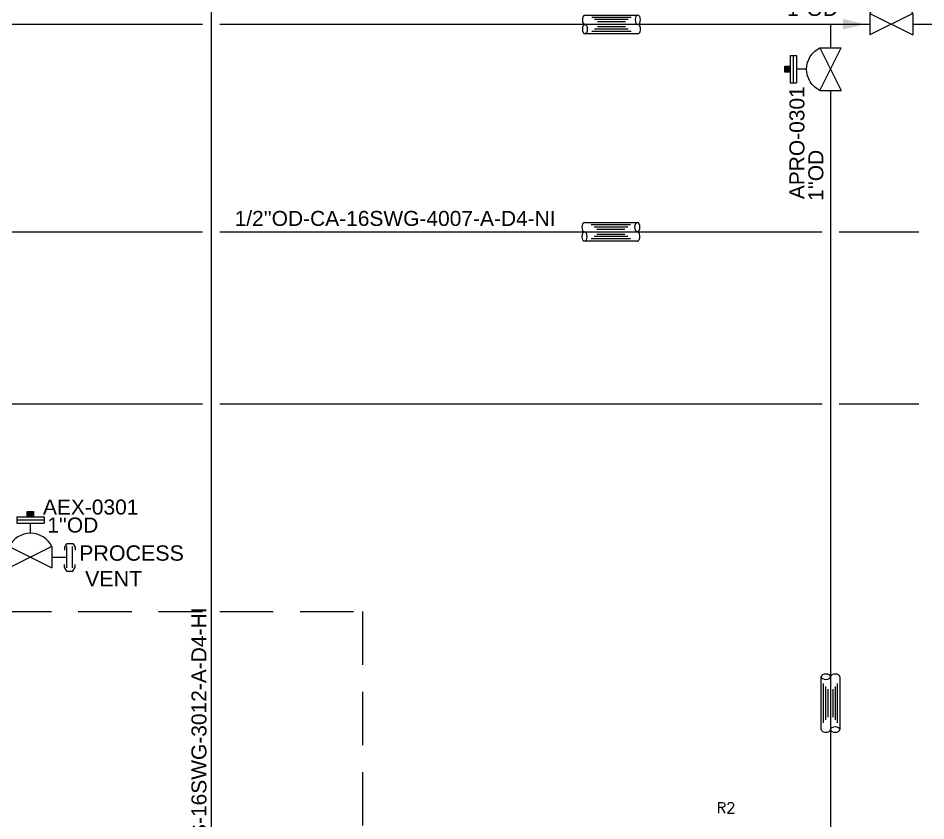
# Model space of a CAD drawing. Header units: millimetres. Extents: x -6754 to 5895, y -4820 to 1016.
# Drawn here: x -2073.1 to -1861.2, y -1474.9 to -1287.6 of the extents above; entities that cross this region are included whole.
import ezdxf

# ---------------------------------------------------------------- set-up
doc = ezdxf.new("R2010")
doc.units = ezdxf.units.MM
doc.linetypes.add('HIDDEN', pattern=[0.375, 0.25, -0.125])
doc.layers.get('0').update_dxf_attribs({"linetype": 'CONTINUOUS'})
for name, color, linetype in [('A---SIGLD-CONN-EL', 7, 'CONTINUOUS'), ('P---PEQID------', 7, 'CONTINUOUS'), ('P---PLINB-CA046', 7, 'CONTINUOUS'), ('P---PLINB-CA050', 7, 'CONTINUOUS'), ('P---PLINB-P256', 7, 'CONTINUOUS'), ('P---PLINB-PRO012', 7, 'CONTINUOUS'), ('P---PLINB-PRO045', 7, 'CONTINUOUS'), ('P---PLINB-PS102', 7, 'CONTINUOUS'), ('P---PLIND-TEXT-25-35', 2, 'CONTINUOUS'), ('P---PVLSD-TEXT-18-25', 3, 'CONTINUOUS'), ('P---TANKB-V03', 7, 'CONTINUOUS'), ('P---TANKB-V04', 7, 'CONTINUOUS'), ('VALVE', 6, 'CONTINUOUS')]:
    doc.layers.add(name, color=color, linetype=linetype)
doc.styles.add('ROMANT', font='romant.shx')
doc.styles.get("Standard").update_dxf_attribs({"font": 'arial.ttf'})

# ---------------------------------------------------------------- blocks, each defined once
blk = doc.blocks.new('ADV')
at = {"color": 6}
blk.add_arc((1709.4, 811.99), 5.59, 26.5651, 153.4349, dxfattribs=at)
at = {"layer": 'VALVE'}
for p, q in [((1706.18, 821.46), (1712.63, 821.46)), ((1706.18, 821.46), (1706.18, 819.98)), ((1706.18, 820.72), (1712.63, 820.72)), ((1712.63, 821.46), (1712.63, 819.98)), ((1706.18, 819.98), (1712.63, 819.98)), ((1709.4, 817.58), (1709.4, 819.98)), ((1704.4, 814.49), (1704.4, 809.49)), ((1714.4, 814.49), (1704.4, 809.49)), ((1704.4, 814.49), (1714.4, 809.49)), ((1714.4, 814.49), (1714.4, 809.49))]:
    blk.add_line(p, q, dxfattribs=at)
blk = doc.blocks.new('phi_15863337301')
at = {"color": 0, "linetype": 'ByBlock'}
blk.add_blockref('ADV', (-1709.4, -811.99), dxfattribs=at)
at = {"flags": 1}
blk.add_attdef('PHI_CONNECTIONPOINT', (-5, 0), '', height=0.1, rotation=180, dxfattribs=at)
for tag, p in [('PHI_INSERTPOINT', (0, 0)), ('PHI_CONNECTIONPOINT', (5, 0))]:
    blk.add_attdef(tag, p, '', height=0.1, dxfattribs=at)
for tag, p in [('PRJ_TAG_B', (-8.12, -5.93)), ('DNCALC', (-3.96, -9.44))]:
    blk.add_attdef(tag, p, '', height=2.5)
blk = doc.blocks.new('rgyjryjyfrjfhjgfgj')
at = {"color": 0, "linetype": 'ByBlock'}
for p, q in [((716.48, 396.87), (717.39, 397.41)), ((717.39, 397.41), (718.05, 397.41)), ((722.07, 397.41), (721.4, 397.41)), ((722.97, 396.87), (722.07, 397.41)), ((722.97, 395.42), (722.97, 396.87)), ((716.48, 395.42), (717.39, 394.88)), ((717.39, 394.88), (718.05, 394.88)), ((722.07, 394.88), (721.4, 394.88)), ((722.97, 395.42), (722.07, 394.88))]:
    blk.add_line(p, q, dxfattribs=at)
at = {"color": 6, "linetype": 'ByBlock'}
blk.add_line((719.73, 391.95), (719.73, 395.48), dxfattribs=at)
at = {"color": 1, "linetype": 'ByBlock', "lineweight": 15}
blk.add_lwpolyline([(717.23, 396.8), (722.23, 396.8)], dxfattribs=at)
at = {"color": 6, "linetype": 'ByBlock'}
blk.add_lwpolyline([(717.23, 395.48), (722.23, 395.48)], dxfattribs=at)
blk = doc.blocks.new('phi_158624437617')
at = {"color": 0, "linetype": 'ByBlock'}
blk.add_line((-3.24, 3.47), (-3.24, 4.92), dxfattribs=at)
blk.add_blockref('rgyjryjyfrjfhjgfgj', (-719.73, -391.95), dxfattribs=at)
at = {"flags": 1}
for p, rotation in [((0, 4.85), 90), ((0, 0), 270)]:
    blk.add_attdef('PHI_CONNECTIONPOINT', p, '', height=0.1, rotation=rotation, dxfattribs=at)
blk = doc.blocks.new('gbng')
at = {"color": 0, "linetype": 'Continuous'}
for p, q in [((102.13, 150.21), (146.62, 150.21)), ((146.62, 134.51), (102.13, 134.51))]:
    blk.add_line(p, q, dxfattribs=at)
at = {"color": 1, "linetype": 'Continuous'}
for p, q in [((107.81, 148.27), (140.94, 148.27)), ((110.22, 146.34), (138.53, 146.34)), ((110.22, 138.37), (138.53, 138.37)), ((112.62, 144.41), (136.12, 144.41)), ((112.62, 140.3), (136.12, 140.3)), ((107.81, 136.44), (140.94, 136.44))]:
    blk.add_line(p, q, dxfattribs=at)
at = {"color": 0, "linetype": 'Continuous'}
for centre, start_param, end_param in [((102.13, 146.28), 0, 3.141593), ((146.62, 138.43), 3.141593, 6.283185)]:
    blk.add_ellipse(centre, major_axis=(0, 3.93), ratio=0.568604, start_param=start_param, end_param=end_param, dxfattribs=at)
at = {"color": 0, "linetype": 'Continuous', "extrusion": (0, 0, -1)}
for centre, major_axis in [((146.62, 146.28), (0, 3.93)), ((102.13, 138.43), (0, -3.93))]:
    blk.add_ellipse(centre, major_axis=major_axis, ratio=0.568604, dxfattribs=at)
blk = doc.blocks.new('phi_16781898880')
at = {"color": 0, "linetype": 'ByBlock', "xscale": 0.395994, "yscale": 0.395994, "zscale": 0.395994}
blk.add_blockref('gbng', (-40.44, -56.37), dxfattribs=at)
at = {"flags": 1}
for p, rotation in [((0, 0), 180), ((17.62, 0), 90)]:
    blk.add_attdef('PHI_INSERTPOINT', p, '', height=0.1, rotation=rotation, dxfattribs=at)

msp = doc.modelspace()

# ---------------------------------------------------------------- hatches: boundary and pattern name
h = msp.add_hatch(color=1)
h.dxf.hatch_style = 1
h.paths.add_polyline_path([(-1892.89, -1300.21), (-1892.89, -1298.76), (-1894.13, -1298.76), (-1894.13, -1300.21)])
h = msp.add_hatch(color=1)
h.dxf.hatch_style = 1
h.paths.add_polyline_path([(-2070.98, -1403.96), (-2069.53, -1403.96), (-2069.53, -1402.72), (-2070.98, -1402.72)])

# ---------------------------------------------------------------- linework, layer by layer
at = {"color": 1}
for points in [[(-1894.13, -1298.76), (-1892.89, -1298.76), (-1892.89, -1300.21), (-1894.13, -1300.21)], [(-2069.53, -1402.72), (-2069.53, -1403.96), (-2070.98, -1403.96), (-2070.98, -1402.72)]]:
    msp.add_lwpolyline(points, close=True, dxfattribs=at)
at = {"layer": 'A---SIGLD-CONN-EL', "color": 7, "linetype": 'HIDDEN', "ltscale": 50}
for points in [[(-2077.86, -1426.04), (-2030.06, -1426.04)], [(-2026.06, -1426.04), (-1992.7, -1426.04)], [(-1992.7, -1426.04), (-1992.7, -1623.94)]]:
    msp.add_lwpolyline(points, dxfattribs=at)
at = {"layer": 'P---PLINB-CA046', "color": 152, "linetype": 'Continuous', "ltscale": 0.1}
for points in [[(-2141.83, -1377.6), (-2030.06, -1377.6)], [(-2026.06, -1377.6), (-1885.43, -1377.6)], [(-1881.43, -1377.6), (-1862.84, -1377.6)]]:
    msp.add_lwpolyline(points, dxfattribs=at)
at = {"layer": 'P---PLINB-CA050', "color": 152, "linetype": 'Continuous', "ltscale": 0.1}
for points in [[(-2114.92, -1337.45), (-2030.06, -1337.45)], [(-2026.06, -1337.45), (-1885.43, -1337.45)], [(-1881.43, -1337.45), (-1862.84, -1337.45)]]:
    msp.add_lwpolyline(points, dxfattribs=at)
at = {"layer": 'P---PLINB-PRO012', "color": 4, "linetype": 'Continuous', "ltscale": 0.1}
for points in [[(-2260.61, -1289), (-2030.06, -1289)], [(-2026.06, -1289), (-1883.43, -1289)], [(-1883.43, -1289), (-1883.43, -1294.49)], [(-1883.43, -1304.49), (-1883.43, -1674.21)]]:
    msp.add_lwpolyline(points, dxfattribs=at)
at = {"layer": 'P---PLINB-PRO045', "color": 4, "linetype": 'Continuous', "ltscale": 0.1}
for points in [[(-1883.43, -1289), (-1874.25, -1289)], [(-1864.25, -1289), (-1849.15, -1289)]]:
    msp.add_lwpolyline(points, dxfattribs=at)
at = {"layer": 'P---PLINB-PRO045', "color": 4, "linetype": 'ByBlock'}
msp.add_solid([(-1875.5, -1289), (-1880.5, -1290.25), (-1880.5, -1287.75)], dxfattribs=at)
at = {"layer": 'P---PLINB-PS102', "color": 32, "linetype": 'Continuous', "ltscale": 0.1}
msp.add_lwpolyline([(-2028.06, -1212.62), (-2028.06, -1516.34)], dxfattribs=at)

# ---------------------------------------------------------------- block references
at = {"layer": 'P---PEQID------', "xscale": 0.7, "yscale": 0.7, "zscale": 0.7}
for p, rotation in [((-1928.44, -1289.04), 180), ((-1928.56, -1337.48), 180), ((-1883.43, -1453.64), 90)]:
    msp.add_blockref('phi_16781898880', p, dxfattribs=dict(at, rotation=rotation))
at = {"layer": 'P---PLINB-P256', "xscale": -1, "rotation": 270}
msp.add_blockref('phi_158624437617', (-2065.25, -1413.42), dxfattribs=at)
at = {"layer": 'P---TANKB-V03', "extrusion": (4.89859e-16, 1.72563e-31, -1)}
ref = msp.add_blockref('phi_15863337301', (1883.43, -1299.49), dxfattribs=dict(at, zscale=-1, rotation=270))
ref.add_attrib('DNCALC', "1''OD", (-1885.13, -1330.23), dxfattribs={"layer": 'P---PVLSD-TEXT-18-25', "color": 7, "height": 3.5, "rotation": 90})
ref.add_attrib('PRJ_TAG_B', 'APRO-0301', (-1889.55, -1329.84), dxfattribs={"layer": 'P---PVLSD-TEXT-18-25', "color": 7, "height": 3.5, "rotation": 90})
at = {"layer": 'P---TANKB-V03'}
ref = msp.add_blockref('phi_15863337301', (-2070.25, -1413.42), dxfattribs=dict(at, zscale=-1))
ref.add_attrib('DNCALC', "1''OD", (-2066.33, -1407.65), dxfattribs={"layer": 'P---PVLSD-TEXT-18-25', "color": 7, "height": 3.5})
ref.add_attrib('PRJ_TAG_B', 'AEX-0301', (-2067.33, -1403.44), dxfattribs={"layer": 'P---PVLSD-TEXT-18-25', "color": 7, "height": 3.5})
at = {"layer": 'P---TANKB-V04'}
ref = msp.add_blockref('phi_15863337301', (-1869.25, -1289), dxfattribs=at)
ref.add_attrib('DNCALC', "1''OD", (-1893.62, -1287.07), dxfattribs={"layer": 'P---PVLSD-TEXT-18-25', "color": 7, "height": 3.5})
ref.add_attrib('PRJ_TAG_B', 'APRO-0402', (-1898.9, -1283), dxfattribs={"layer": 'P---PVLSD-TEXT-18-25', "color": 7, "height": 3.5})

# ---------------------------------------------------------------- texts
at = {"color": 1, "insert": (-2058.89, -1410.64), "char_height": 3.581, "width": 81.0267, "attachment_point": 1}
msp.add_mtext('PROCESS\\P VENT', dxfattribs=at)
at = {"insert": (-1910.05, -1470.63), "char_height": 2.5, "attachment_point": 1, "style": 'ROMANT'}
msp.add_mtext_dynamic_manual_height_columns('R2', width=2.6741, gutter_width=12.5, heights=[-2.5], dxfattribs=at)
at = {"layer": 'P---PLIND-TEXT-25-35', "color": 7}
msp.add_text("1/2''OD-CA-16SWG-4007-A-D4-NI", height=3.5, dxfattribs=at).set_placement((-2022.59, -1336.08))
msp.add_text("1 1/2''OD-PS-16SWG-3012-A-D4-HI", height=3.5, rotation=90, dxfattribs=at).set_placement((-2029.16, -1503.91))

doc.saveas('drawing.dxf')
